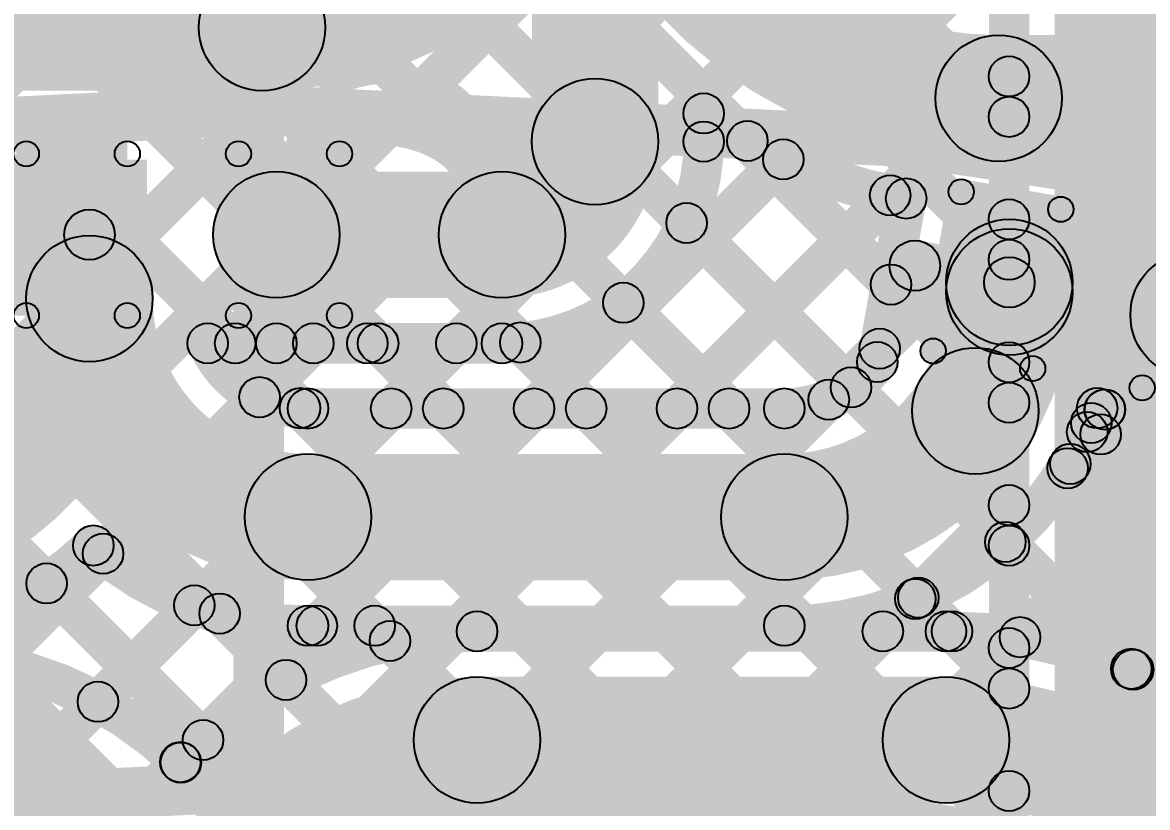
# Model space of a CAD drawing. Header units: millimetres. Extents: x -2.17 to 2.17, y -2.17 to 2.17.
# Drawn here: x -0.0468 to 0.1759, y 1.17 to 1.3254 of the extents above; entities that cross this region are included whole.
import ezdxf

# ---------------------------------------------------------------- set-up
doc = ezdxf.new("R2010")
doc.units = ezdxf.units.MM
doc.header["$MEASUREMENT"] = 0
for name, color, linetype in [('BottomLayer', 5, 'Continuous'), ('Mechanical1', 6, 'Continuous'), ('Mechanical2', 216, 'Continuous'), ('TopLayer', 1, 'Continuous'), ('TopOverlay', 2, 'Continuous'), ('TopPaste', 8, 'Continuous'), ('TopSolder', 216, 'Continuous')]:
    doc.layers.add(name, color=color, linetype=linetype)

# ---------------------------------------------------------------- blocks, each defined once
blk = doc.blocks.new('C__0402_23')
at = {"layer": 'TopLayer'}
for points in [[(-0.0275, -0.0125), (-0.0275, 0.0125), (-0.0095, 0.0125), (-0.0095, -0.0125)], [(0.0095, -0.0125), (0.0095, 0.0125), (0.0275, 0.0125), (0.0275, -0.0125)]]:
    blk.add_hatch(color=1, dxfattribs=at).paths.add_polyline_path(points)
at = {"layer": 'TopOverlay'}
h = blk.add_hatch(color=2, dxfattribs=at)
edge = h.paths.add_edge_path()
edge.add_arc((-0.031, 0.016), 0.0025, 0, 360)
h = blk.add_hatch(color=2, dxfattribs=at)
edge = h.paths.add_edge_path()
edge.add_arc((-0.031, 0.016), 0.0025, 0, 360)
for points in [[(-0.031, 0.0135), (-0.031, 0.0185), (-0.011, 0.0185), (-0.011, 0.0135)], [(0.011, 0.0135), (0.011, 0.0185), (0.031, 0.0185), (0.031, 0.0135)], [(-0.0285, -0.016), (-0.0335, -0.016), (-0.0335, 0.016), (-0.0285, 0.016)], [(0.0335, -0.016), (0.0285, -0.016), (0.0285, 0.016), (0.0335, 0.016)], [(-0.031, -0.0185), (-0.031, -0.0135), (-0.011, -0.0135), (-0.011, -0.0185)], [(0.011, -0.0185), (0.011, -0.0135), (0.031, -0.0135), (0.031, -0.0185)]]:
    blk.add_hatch(color=2, dxfattribs=at).paths.add_polyline_path(points)
h = blk.add_hatch(color=2, dxfattribs=at)
edge = h.paths.add_edge_path()
edge.add_arc((-0.011, 0.016), 0.0025, 0, 360)
h = blk.add_hatch(color=2, dxfattribs=at)
edge = h.paths.add_edge_path()
edge.add_arc((0.011, 0.016), 0.0025, 0, 360)
h = blk.add_hatch(color=2, dxfattribs=at)
edge = h.paths.add_edge_path()
edge.add_arc((0.031, 0.016), 0.0025, 0, 360)
h = blk.add_hatch(color=2, dxfattribs=at)
edge = h.paths.add_edge_path()
edge.add_arc((0.031, 0.016), 0.0025, 0, 360)
h = blk.add_hatch(color=2, dxfattribs=at)
edge = h.paths.add_edge_path()
edge.add_arc((-0.031, -0.016), 0.0025, 0, 360)
h = blk.add_hatch(color=2, dxfattribs=at)
edge = h.paths.add_edge_path()
edge.add_arc((-0.031, -0.016), 0.0025, 0, 360)
h = blk.add_hatch(color=2, dxfattribs=at)
edge = h.paths.add_edge_path()
edge.add_arc((-0.011, -0.016), 0.0025, 0, 360)
h = blk.add_hatch(color=2, dxfattribs=at)
edge = h.paths.add_edge_path()
edge.add_arc((0.011, -0.016), 0.0025, 0, 360)
h = blk.add_hatch(color=2, dxfattribs=at)
edge = h.paths.add_edge_path()
edge.add_arc((0.031, -0.016), 0.0025, 0, 360)
h = blk.add_hatch(color=2, dxfattribs=at)
edge = h.paths.add_edge_path()
edge.add_arc((0.031, -0.016), 0.0025, 0, 360)
at = {"layer": 'TopPaste'}
for points in [[(-0.0275, -0.0125), (-0.0275, 0.0125), (-0.0095, 0.0125), (-0.0095, -0.0125)], [(0.0095, -0.0125), (0.0095, 0.0125), (0.0275, 0.0125), (0.0275, -0.0125)]]:
    blk.add_hatch(color=8, dxfattribs=at).paths.add_polyline_path(points)
at = {"layer": 'TopSolder'}
for points in [[(-0.02986, -0.01486), (-0.02986, 0.01486), (-0.00714, 0.01486), (-0.00714, -0.01486)], [(0.00714, -0.01486), (0.00714, 0.01486), (0.02986, 0.01486), (0.02986, -0.01486)]]:
    blk.add_hatch(color=216, dxfattribs=at).paths.add_polyline_path(points)
at = {"layer": 'TopOverlay'}
for centre in [(-0.031, 0.016), (-0.031, 0.016), (-0.011, 0.016), (0.011, 0.016), (0.031, 0.016), (0.031, 0.016), (-0.031, -0.016), (-0.031, -0.016), (-0.011, -0.016), (0.011, -0.016), (0.031, -0.016), (0.031, -0.016)]:
    blk.add_circle(centre, 0.0025, dxfattribs=at)
blk = doc.blocks.new('WS2812B_M____164')
at = {"layer": 'TopLayer'}
for points in [[(-0.09409, 0.05079), (-0.03504, 0.05079), (-0.03504, 0.01142), (-0.09409, 0.01142)], [(0.03504, 0.05079), (0.09409, 0.05079), (0.09409, 0.01142), (0.03504, 0.01142)], [(-0.09409, -0.01142), (-0.03504, -0.01142), (-0.03504, -0.05079), (-0.09409, -0.05079)], [(0.03504, -0.01142), (0.09409, -0.01142), (0.09409, -0.05079), (0.03504, -0.05079)]]:
    blk.add_hatch(color=1, dxfattribs=at).paths.add_polyline_path(points)
at = {"layer": 'TopOverlay'}
h = blk.add_hatch(color=2, dxfattribs=at)
edge = h.paths.add_edge_path()
edge.add_arc((-0.07, 0.07), 0.0025, 0, 360)
h = blk.add_hatch(color=2, dxfattribs=at)
edge = h.paths.add_edge_path()
edge.add_arc((-0.07, 0.07), 0.0025, 0, 360)
for points in [[(0.07, 0.0725), (0.07, 0.0675), (-0.07, 0.0675), (-0.07, 0.0725)], [(-0.0725, 0.07), (-0.0675, 0.07), (-0.0675, 0.06), (-0.0725, 0.06)], [(0.0675, 0.07), (0.0725, 0.07), (0.0725, 0.06), (0.0675, 0.06)], [(-0.0725, -0.06), (-0.0675, -0.06), (-0.0675, -0.07), (-0.0725, -0.07)], [(0.0675, -0.06), (0.0725, -0.06), (0.0725, -0.07), (0.0675, -0.07)], [(0.07, -0.0675), (0.07, -0.0725), (-0.07, -0.0725), (-0.07, -0.0675)]]:
    blk.add_hatch(color=2, dxfattribs=at).paths.add_polyline_path(points)
h = blk.add_hatch(color=2, dxfattribs=at)
edge = h.paths.add_edge_path()
edge.add_arc((0.07, 0.07), 0.0025, 0, 360)
h = blk.add_hatch(color=2, dxfattribs=at)
edge = h.paths.add_edge_path()
edge.add_arc((0.07, 0.07), 0.0025, 0, 360)
h = blk.add_hatch(color=2, dxfattribs=at)
edge = h.paths.add_edge_path()
edge.add_arc((-0.091, 0.061), 0.0025, 0, 360)
h = blk.add_hatch(color=2, dxfattribs=at)
edge = h.paths.add_edge_path()
edge.add_arc((-0.085, 0.061), 0.0025, 0, 360)
h = blk.add_hatch(color=2, dxfattribs=at)
edge = h.paths.add_edge_path()
edge.add_arc((-0.07, 0.06), 0.0025, 0, 360)
h = blk.add_hatch(color=2, dxfattribs=at)
edge = h.paths.add_edge_path()
edge.add_arc((0.07, 0.06), 0.0025, 0, 360)
h = blk.add_hatch(color=2, dxfattribs=at)
edge = h.paths.add_edge_path()
edge.add_arc((-0.07, -0.06), 0.0025, 0, 360)
h = blk.add_hatch(color=2, dxfattribs=at)
edge = h.paths.add_edge_path()
edge.add_arc((0.07, -0.06), 0.0025, 0, 360)
h = blk.add_hatch(color=2, dxfattribs=at)
edge = h.paths.add_edge_path()
edge.add_arc((-0.07, -0.07), 0.0025, 0, 360)
h = blk.add_hatch(color=2, dxfattribs=at)
edge = h.paths.add_edge_path()
edge.add_arc((-0.07, -0.07), 0.0025, 0, 360)
h = blk.add_hatch(color=2, dxfattribs=at)
edge = h.paths.add_edge_path()
edge.add_arc((0.07, -0.07), 0.0025, 0, 360)
h = blk.add_hatch(color=2, dxfattribs=at)
edge = h.paths.add_edge_path()
edge.add_arc((0.07, -0.07), 0.0025, 0, 360)
at = {"layer": 'TopPaste'}
for points in [[(-0.09409, 0.05079), (-0.03504, 0.05079), (-0.03504, 0.01142), (-0.09409, 0.01142)], [(0.03504, 0.05079), (0.09409, 0.05079), (0.09409, 0.01142), (0.03504, 0.01142)], [(-0.09409, -0.01142), (-0.03504, -0.01142), (-0.03504, -0.05079), (-0.09409, -0.05079)], [(0.03504, -0.01142), (0.09409, -0.01142), (0.09409, -0.05079), (0.03504, -0.05079)]]:
    blk.add_hatch(color=8, dxfattribs=at).paths.add_polyline_path(points)
at = {"layer": 'TopSolder'}
for points in [[(-0.09809, 0.05479), (-0.03104, 0.05479), (-0.03104, 0.00742), (-0.09809, 0.00742)], [(0.03104, 0.05479), (0.09809, 0.05479), (0.09809, 0.00742), (0.03104, 0.00742)], [(-0.09809, -0.00742), (-0.03104, -0.00742), (-0.03104, -0.05479), (-0.09809, -0.05479)], [(0.03104, -0.00742), (0.09809, -0.00742), (0.09809, -0.05479), (0.03104, -0.05479)]]:
    blk.add_hatch(color=216, dxfattribs=at).paths.add_polyline_path(points)
at = {"layer": 'TopOverlay', "const_width": 0.005}
blk.add_lwpolyline([(-0.085, 0.061, 1), (-0.091, 0.061, 1)], format="xyb", close=True, dxfattribs=at)
at = {"layer": 'TopOverlay'}
for centre in [(-0.07, 0.07), (-0.07, 0.07), (0.07, 0.07), (0.07, 0.07), (-0.091, 0.061), (-0.085, 0.061), (-0.07, 0.06), (0.07, 0.06), (-0.07, -0.06), (0.07, -0.06), (-0.07, -0.07), (-0.07, -0.07), (0.07, -0.07), (0.07, -0.07)]:
    blk.add_circle(centre, 0.0025, dxfattribs=at)
blk = doc.blocks.new('C__0402_341')
at = {"layer": 'TopLayer'}
for points in [[(-0.0275, -0.0125), (-0.0275, 0.0125), (-0.0095, 0.0125), (-0.0095, -0.0125)], [(0.0095, -0.0125), (0.0095, 0.0125), (0.0275, 0.0125), (0.0275, -0.0125)]]:
    blk.add_hatch(color=1, dxfattribs=at).paths.add_polyline_path(points)
at = {"layer": 'TopOverlay'}
h = blk.add_hatch(color=2, dxfattribs=at)
edge = h.paths.add_edge_path()
edge.add_arc((-0.031, 0.016), 0.0025, 0, 360)
h = blk.add_hatch(color=2, dxfattribs=at)
edge = h.paths.add_edge_path()
edge.add_arc((-0.031, 0.016), 0.0025, 0, 360)
for points in [[(-0.031, 0.0135), (-0.031, 0.0185), (-0.011, 0.0185), (-0.011, 0.0135)], [(0.011, 0.0135), (0.011, 0.0185), (0.031, 0.0185), (0.031, 0.0135)], [(-0.0285, -0.016), (-0.0335, -0.016), (-0.0335, 0.016), (-0.0285, 0.016)], [(0.0335, -0.016), (0.0285, -0.016), (0.0285, 0.016), (0.0335, 0.016)], [(-0.031, -0.0185), (-0.031, -0.0135), (-0.011, -0.0135), (-0.011, -0.0185)], [(0.011, -0.0185), (0.011, -0.0135), (0.031, -0.0135), (0.031, -0.0185)]]:
    blk.add_hatch(color=2, dxfattribs=at).paths.add_polyline_path(points)
h = blk.add_hatch(color=2, dxfattribs=at)
edge = h.paths.add_edge_path()
edge.add_arc((-0.011, 0.016), 0.0025, 0, 360)
h = blk.add_hatch(color=2, dxfattribs=at)
edge = h.paths.add_edge_path()
edge.add_arc((0.011, 0.016), 0.0025, 0, 360)
h = blk.add_hatch(color=2, dxfattribs=at)
edge = h.paths.add_edge_path()
edge.add_arc((0.031, 0.016), 0.0025, 0, 360)
h = blk.add_hatch(color=2, dxfattribs=at)
edge = h.paths.add_edge_path()
edge.add_arc((0.031, 0.016), 0.0025, 0, 360)
h = blk.add_hatch(color=2, dxfattribs=at)
edge = h.paths.add_edge_path()
edge.add_arc((-0.031, -0.016), 0.0025, 0, 360)
h = blk.add_hatch(color=2, dxfattribs=at)
edge = h.paths.add_edge_path()
edge.add_arc((-0.031, -0.016), 0.0025, 0, 360)
h = blk.add_hatch(color=2, dxfattribs=at)
edge = h.paths.add_edge_path()
edge.add_arc((-0.011, -0.016), 0.0025, 0, 360)
h = blk.add_hatch(color=2, dxfattribs=at)
edge = h.paths.add_edge_path()
edge.add_arc((0.011, -0.016), 0.0025, 0, 360)
h = blk.add_hatch(color=2, dxfattribs=at)
edge = h.paths.add_edge_path()
edge.add_arc((0.031, -0.016), 0.0025, 0, 360)
h = blk.add_hatch(color=2, dxfattribs=at)
edge = h.paths.add_edge_path()
edge.add_arc((0.031, -0.016), 0.0025, 0, 360)
at = {"layer": 'TopPaste'}
for points in [[(-0.0275, -0.0125), (-0.0275, 0.0125), (-0.0095, 0.0125), (-0.0095, -0.0125)], [(0.0095, -0.0125), (0.0095, 0.0125), (0.0275, 0.0125), (0.0275, -0.0125)]]:
    blk.add_hatch(color=8, dxfattribs=at).paths.add_polyline_path(points)
at = {"layer": 'TopSolder'}
for points in [[(-0.02986, -0.01486), (-0.02986, 0.01486), (-0.00714, 0.01486), (-0.00714, -0.01486)], [(0.00714, -0.01486), (0.00714, 0.01486), (0.02986, 0.01486), (0.02986, -0.01486)]]:
    blk.add_hatch(color=216, dxfattribs=at).paths.add_polyline_path(points)
at = {"layer": 'TopOverlay'}
for centre in [(-0.031, 0.016), (-0.031, 0.016), (-0.011, 0.016), (0.011, 0.016), (0.031, 0.016), (0.031, 0.016), (-0.031, -0.016), (-0.031, -0.016), (-0.011, -0.016), (0.011, -0.016), (0.031, -0.016), (0.031, -0.016)]:
    blk.add_circle(centre, 0.0025, dxfattribs=at)

msp = doc.modelspace()

# ---------------------------------------------------------------- hatches: boundary and pattern name
at = {"layer": 'BottomLayer'}
for points in [[(-0.61593, 1.95236), (-0.61027, 1.95801), (0.15133, 1.19641), (0.14567, 1.19075)], [(-0.63664, 1.94478), (-0.63098, 1.95043), (0.15133, 1.16813), (0.14567, 1.16247)], [(-0.65734, 1.9372), (-0.65168, 1.94286), (0.15133, 1.13984), (0.14567, 1.13419)], [(-0.67805, 1.92962), (-0.67239, 1.93528), (0.14727, 1.11562), (0.14161, 1.10996)], [(-0.69875, 1.92204), (-0.6931, 1.9277), (0.43483, 0.79977), (0.42917, 0.79412)], [(-0.71946, 1.91446), (-0.7138, 1.92012), (0.4304, 0.77592), (0.42475, 0.77026)], [(-0.74017, 1.90689), (-0.73451, 1.91254), (0.40382, 0.77422), (0.39816, 0.76856)], [(-0.76087, 1.89931), (-0.75521, 1.90496), (0.37553, 0.77422), (0.36988, 0.76856)], [(-1.0665, 0.29206), (-1.07215, 0.29772), (0.11285, 1.48272), (0.1185, 1.47706)], [(-0.08407, 1.47706), (-0.07841, 1.48272), (0.15133, 1.25298), (0.14567, 1.24732)], [(-0.05578, 1.47706), (-0.05012, 1.48272), (0.15133, 1.28126), (0.14567, 1.27561)], [(-0.0275, 1.47706), (-0.02184, 1.48272), (0.15133, 1.30955), (0.14567, 1.30389)], [(-0.10866, 1.47337), (-0.103, 1.47903), (0.15133, 1.2247), (0.14567, 1.21904)], [(-1.03821, 0.29206), (-1.04387, 0.29772), (0.13631, 1.47789), (0.14197, 1.47224)], [(-1.00993, 0.29206), (-1.01558, 0.29772), (0.14567, 1.45897), (0.15133, 1.45332)], [(0.1525, 1.13067), (0.1445, 1.13067), (0.1445, 1.4562), (0.1525, 1.4562)], [(0.1825, 1.11639), (0.1575, 1.11639), (0.1575, 1.4562), (0.1825, 1.4562)], [(-0.98164, 0.29206), (-0.9873, 0.29772), (0.14567, 1.43069), (0.15133, 1.42503)], [(-0.95336, 0.29206), (-0.95902, 0.29772), (0.14567, 1.4024), (0.15133, 1.39675)], [(-0.92507, 0.29206), (-0.93073, 0.29772), (0.14567, 1.37412), (0.15133, 1.36846)], [(-0.70329, 0.48556), (-0.70895, 0.49122), (0.14567, 1.34584), (0.15133, 1.34018)], [(-0.67501, 0.48556), (-0.68066, 0.49122), (0.14567, 1.31755), (0.15133, 1.31189)], [(-0.57427, 0.55801), (-0.57993, 0.56366), (0.14567, 1.28927), (0.15133, 1.28361)], [(-0.54433, 0.55967), (-0.54998, 0.56533), (0.14567, 1.26098), (0.15133, 1.25533)], [(-0.51604, 0.55967), (-0.5217, 0.56533), (0.14567, 1.2327), (0.15133, 1.22704)], [(-0.48776, 0.55967), (-0.49341, 0.56533), (0.14567, 1.20441), (0.15133, 1.19876)], [(-0.45947, 0.55967), (-0.46513, 0.56533), (0.14567, 1.17613), (0.15133, 1.17047)]]:
    msp.add_hatch(color=5, dxfattribs=at).paths.add_polyline_path(points)
h = msp.add_hatch(color=5, dxfattribs=at)
edge = h.paths.add_edge_path()
edge.add_arc((0.1485, 1.31472), 0.004, 0, 360)
h = msp.add_hatch(color=5, dxfattribs=at)
edge = h.paths.add_edge_path()
edge.add_arc((0.1485, 1.30672), 0.004, 0, 360)
h = msp.add_hatch(color=5, dxfattribs=at)
edge = h.paths.add_edge_path()
edge.add_arc((0.1485, 1.28644), 0.004, 0, 360)
h = msp.add_hatch(color=5, dxfattribs=at)
edge = h.paths.add_edge_path()
edge.add_arc((0.1485, 1.27844), 0.004, 0, 360)
h = msp.add_hatch(color=5, dxfattribs=at)
edge = h.paths.add_edge_path()
edge.add_arc((0.1485, 1.25815), 0.004, 0, 360)
h = msp.add_hatch(color=5, dxfattribs=at)
edge = h.paths.add_edge_path()
edge.add_arc((0.1485, 1.25015), 0.004, 0, 360)
h = msp.add_hatch(color=5, dxfattribs=at)
edge = h.paths.add_edge_path()
edge.add_arc((0.1485, 1.22987), 0.004, 0, 360)
h = msp.add_hatch(color=5, dxfattribs=at)
edge = h.paths.add_edge_path()
edge.add_arc((0.1485, 1.22187), 0.004, 0, 360)
h = msp.add_hatch(color=5, dxfattribs=at)
edge = h.paths.add_edge_path()
edge.add_arc((0.1485, 1.20159), 0.004, 0, 360)
h = msp.add_hatch(color=5, dxfattribs=at)
edge = h.paths.add_edge_path()
edge.add_arc((0.1485, 1.19358), 0.004, 0, 360)
h = msp.add_hatch(color=5, dxfattribs=at)
edge = h.paths.add_edge_path()
edge.add_arc((0.1485, 1.1733), 0.004, 0, 360)
at = {"layer": 'Mechanical1'}
msp.add_hatch(color=6, dxfattribs=at).paths.add_polyline_path([(0.005, 0), (-0.005, 0), (-0.005, 2.16739), (0.005, 2.16739)])
at = {"layer": 'TopLayer'}
for points in [[(0.07907, 1.30182), (0.05407, 1.30182), (0.05407, 1.39029), (0.07907, 1.39029)], [(-0.09643, 1.31189), (-0.09643, 1.33689), (0.00067, 1.33689), (0.00067, 1.31189)], [(0.14646, 1.29789), (0.14646, 1.32289), (0.22103, 1.32289), (0.22103, 1.29789)], [(0.09207, 1.30182), (0.08407, 1.30182), (0.08407, 1.30739), (0.09207, 1.30739)], [(0.0939, 1.2991), (0.09955, 1.30476), (0.12796, 1.27635), (0.1223, 1.27069)], [(0.05732, 1.24617), (0.05167, 1.25183), (0.10097, 1.30113), (0.10662, 1.29548)], [(0.0035, 1.27089), (0.0035, 1.29589), (0.04813, 1.29589), (0.04813, 1.27089)], [(0.08561, 1.24617), (0.07995, 1.25183), (0.12214, 1.29402), (0.1278, 1.28837)], [(0.12637, 1.2575), (0.11849, 1.25889), (0.12419, 1.29125), (0.13207, 1.28987)], [(-0.0525, 1.27839), (-0.0525, 1.28839), (-0.0335, 1.28839), (-0.0335, 1.27839)], [(0.08184, 1.28287), (0.0875, 1.28853), (0.12004, 1.25599), (0.11438, 1.25033)], [(0.12898, 1.27234), (0.13072, 1.28219), (0.14943, 1.27889), (0.14769, 1.26904)], [(0.16106, 1.27207), (0.13606, 1.27207), (0.13606, 1.27396), (0.16106, 1.27396)], [(0.06933, 1.2671), (0.07499, 1.27275), (0.09591, 1.25183), (0.09025, 1.24617)], [(-0.01011, 1.25789), (-0.01011, 1.26589), (0.0035, 1.26589), (0.0035, 1.25789)], [(-0.00749, 1.25906), (-0.00183, 1.26472), (0.011, 1.25189), (0.00534, 1.24623)], [(0.00299, 1.2484), (-0.00267, 1.25406), (0.00798, 1.26472), (0.01364, 1.25906)], [(0.0035, 1.25789), (0.0035, 1.26589), (0.0215, 1.26589), (0.0215, 1.25789)], [(0.0035, 1.25789), (0.0035, 1.26589), (0.0215, 1.26589), (0.0215, 1.25789)], [(0.0208, 1.25906), (0.02645, 1.26472), (0.03934, 1.25183), (0.03368, 1.24617)], [(0.0215, 1.25789), (0.0215, 1.26589), (0.04813, 1.26589), (0.04813, 1.25789)], [(0.02904, 1.24617), (0.02338, 1.25183), (0.03627, 1.26472), (0.04193, 1.25906)], [(0.04892, 1.25922), (0.05457, 1.26488), (0.06762, 1.25183), (0.06197, 1.24617)], [(0.11564, 1.24793), (0.10999, 1.25358), (0.12006, 1.26366), (0.12572, 1.258)], [(0.1755, 1.19464), (0.16984, 1.2003), (0.22883, 1.25928), (0.23448, 1.25363)], [(0.00975, 1.245), (0.00975, 1.253), (0.104, 1.253), (0.104, 1.245)], [(0.16759, 1.2433), (0.16193, 1.24896), (0.16461, 1.25163), (0.17026, 1.24598)], [(0.16678, 1.24486), (0.16817, 1.25274), (0.18194, 1.25031), (0.18055, 1.24243)], [(0.17055, 1.24318), (0.16267, 1.24457), (0.16354, 1.24949), (0.17142, 1.2481)], [(0.15349, 1.20092), (0.14783, 1.20657), (0.18865, 1.24739), (0.19431, 1.24174)], [(0.15779, 1.2352), (0.16345, 1.24086), (0.30313, 1.10118), (0.29747, 1.09552)], [(0.00975, 1.215), (0.00975, 1.24), (0.104, 1.24), (0.104, 1.215)], [(0.14495, 1.21976), (0.15061, 1.22542), (0.17589, 1.20014), (0.17023, 1.19448)], [(-0.04979, 1.19563), (-0.05544, 1.20129), (-0.03363, 1.2231), (-0.02797, 1.21745)], [(-0.04482, 1.21154), (-0.03916, 1.2172), (-0.00819, 1.18622), (-0.01384, 1.18056)], [(0.12635, 1.20206), (0.12069, 1.20772), (0.12711, 1.21414), (0.13277, 1.20848)], [(0.12769, 1.20873), (0.13335, 1.21439), (0.14003, 1.20771), (0.13437, 1.20205)], [(-0.029, 1.18813), (-0.03466, 1.19379), (-0.01558, 1.21287), (-0.00992, 1.20721)], [(-0.01058, 1.20558), (-0.00492, 1.21124), (0.00822, 1.1981), (0.00257, 1.19244)], [(0.00975, 1.202), (0.00975, 1.21), (0.104, 1.21), (0.104, 1.202)], [(-0.01268, 1.17617), (-0.01834, 1.18183), (0.00867, 1.20883), (0.01432, 1.20317)], [(0.02011, 1.20317), (0.02577, 1.20883), (0.02879, 1.20581), (0.02313, 1.20016)], [(0.04322, 1.20089), (0.04322, 1.20889), (0.136, 1.20889), (0.136, 1.20089)], [(0.04322, 1.17089), (0.04322, 1.19589), (0.136, 1.19589), (0.136, 1.17089)]]:
    msp.add_hatch(color=1, dxfattribs=at).paths.add_polyline_path(points)
h = msp.add_hatch(color=1, dxfattribs=at)
edge = h.paths.add_edge_path()
edge.add_arc((0.00067, 1.32439), 0.0125, 0, 360)
h = msp.add_hatch(color=1, dxfattribs=at)
edge = h.paths.add_edge_path()
edge.add_arc((0.00067, 1.32439), 0.0125, 0, 360)
h = msp.add_hatch(color=1, dxfattribs=at)
edge = h.paths.add_edge_path()
edge.add_arc((0.14646, 1.31039), 0.0125, 0, 360)
h = msp.add_hatch(color=1, dxfattribs=at)
edge = h.paths.add_edge_path()
edge.add_arc((0.14646, 1.31039), 0.0125, 0, 360)
h = msp.add_hatch(color=1, dxfattribs=at)
edge = h.paths.add_edge_path()
edge.add_arc((0.06657, 1.30182), 0.0125, 0, 360)
h = msp.add_hatch(color=1, dxfattribs=at)
edge = h.paths.add_edge_path()
edge.add_arc((0.06657, 1.30182), 0.0125, 0, 360)
h = msp.add_hatch(color=1, dxfattribs=at)
edge = h.paths.add_edge_path()
edge.add_arc((0.08807, 1.30739), 0.004, 0, 360)
h = msp.add_hatch(color=1, dxfattribs=at)
edge = h.paths.add_edge_path()
edge.add_arc((0.08807, 1.30739), 0.004, 0, 360)
h = msp.add_hatch(color=1, dxfattribs=at)
edge = h.paths.add_edge_path()
edge.add_arc((0.08807, 1.30182), 0.004, 0, 360)
h = msp.add_hatch(color=1, dxfattribs=at)
edge = h.paths.add_edge_path()
edge.add_arc((0.08807, 1.30182), 0.004, 0, 360)
h = msp.add_hatch(color=1, dxfattribs=at)
edge = h.paths.add_edge_path()
edge.add_arc((0.09672, 1.30193), 0.004, 0, 360)
h = msp.add_hatch(color=1, dxfattribs=at)
edge = h.paths.add_edge_path()
edge.add_arc((0.1038, 1.2983), 0.004, 0, 360)
h = msp.add_hatch(color=1, dxfattribs=at)
edge = h.paths.add_edge_path()
edge.add_arc((0.0035, 1.28339), 0.0125, 0, 360)
h = msp.add_hatch(color=1, dxfattribs=at)
edge = h.paths.add_edge_path()
edge.add_arc((0.04813, 1.28339), 0.0125, 0, 360)
h = msp.add_hatch(color=1, dxfattribs=at)
edge = h.paths.add_edge_path()
edge.add_arc((0.04813, 1.28339), 0.0125, 0, 360)
h = msp.add_hatch(color=1, dxfattribs=at)
edge = h.paths.add_edge_path()
edge.add_arc((0.12497, 1.29119), 0.004, 0, 360)
h = msp.add_hatch(color=1, dxfattribs=at)
edge = h.paths.add_edge_path()
edge.add_arc((0.12813, 1.29056), 0.004, 0, 360)
h = msp.add_hatch(color=1, dxfattribs=at)
edge = h.paths.add_edge_path()
edge.add_arc((0.12813, 1.29056), 0.004, 0, 360)
h = msp.add_hatch(color=1, dxfattribs=at)
edge = h.paths.add_edge_path()
edge.add_arc((0.08467, 1.2857), 0.004, 0, 360)
h = msp.add_hatch(color=1, dxfattribs=at)
edge = h.paths.add_edge_path()
edge.add_arc((-0.0335, 1.28339), 0.005, 0, 360)
h = msp.add_hatch(color=1, dxfattribs=at)
edge = h.paths.add_edge_path()
edge.add_arc((0.14856, 1.27396), 0.0125, 0, 360)
h = msp.add_hatch(color=1, dxfattribs=at)
edge = h.paths.add_edge_path()
edge.add_arc((-0.0335, 1.27075), 0.0125, 0, 360)
h = msp.add_hatch(color=1, dxfattribs=at)
edge = h.paths.add_edge_path()
edge.add_arc((-0.0335, 1.27075), 0.0125, 0, 360)
h = msp.add_hatch(color=1, dxfattribs=at)
edge = h.paths.add_edge_path()
edge.add_arc((0.14856, 1.27207), 0.0125, 0, 360)
h = msp.add_hatch(color=1, dxfattribs=at)
edge = h.paths.add_edge_path()
edge.add_arc((0.14856, 1.27207), 0.0125, 0, 360)
h = msp.add_hatch(color=1, dxfattribs=at)
edge = h.paths.add_edge_path()
edge.add_arc((0.12985, 1.27726), 0.005, 0, 360)
h = msp.add_hatch(color=1, dxfattribs=at)
edge = h.paths.add_edge_path()
edge.add_arc((0.14856, 1.27396), 0.005, 0, 360)
h = msp.add_hatch(color=1, dxfattribs=at)
edge = h.paths.add_edge_path()
edge.add_arc((0.185, 1.26754), 0.0125, 0, 360)
h = msp.add_hatch(color=1, dxfattribs=at)
edge = h.paths.add_edge_path()
edge.add_arc((0.12513, 1.27352), 0.004, 0, 360)
h = msp.add_hatch(color=1, dxfattribs=at)
edge = h.paths.add_edge_path()
edge.add_arc((0.07216, 1.26992), 0.004, 0, 360)
h = msp.add_hatch(color=1, dxfattribs=at)
edge = h.paths.add_edge_path()
edge.add_arc((-0.01011, 1.26189), 0.004, 0, 360)
h = msp.add_hatch(color=1, dxfattribs=at)
edge = h.paths.add_edge_path()
edge.add_arc((-0.01011, 1.26189), 0.004, 0, 360)
h = msp.add_hatch(color=1, dxfattribs=at)
edge = h.paths.add_edge_path()
edge.add_arc((-0.00466, 1.26189), 0.004, 0, 360)
h = msp.add_hatch(color=1, dxfattribs=at)
edge = h.paths.add_edge_path()
edge.add_arc((0.0035, 1.26189), 0.004, 0, 360)
h = msp.add_hatch(color=1, dxfattribs=at)
edge = h.paths.add_edge_path()
edge.add_arc((0.0035, 1.26189), 0.004, 0, 360)
h = msp.add_hatch(color=1, dxfattribs=at)
edge = h.paths.add_edge_path()
edge.add_arc((0.0035, 1.26189), 0.004, 0, 360)
h = msp.add_hatch(color=1, dxfattribs=at)
edge = h.paths.add_edge_path()
edge.add_arc((0.01081, 1.26189), 0.004, 0, 360)
h = msp.add_hatch(color=1, dxfattribs=at)
edge = h.paths.add_edge_path()
edge.add_arc((0.0215, 1.26189), 0.004, 0, 360)
h = msp.add_hatch(color=1, dxfattribs=at)
edge = h.paths.add_edge_path()
edge.add_arc((0.0215, 1.26189), 0.004, 0, 360)
h = msp.add_hatch(color=1, dxfattribs=at)
edge = h.paths.add_edge_path()
edge.add_arc((0.0215, 1.26189), 0.004, 0, 360)
h = msp.add_hatch(color=1, dxfattribs=at)
edge = h.paths.add_edge_path()
edge.add_arc((0.02363, 1.26189), 0.004, 0, 360)
h = msp.add_hatch(color=1, dxfattribs=at)
edge = h.paths.add_edge_path()
edge.add_arc((0.0391, 1.26189), 0.004, 0, 360)
h = msp.add_hatch(color=1, dxfattribs=at)
edge = h.paths.add_edge_path()
edge.add_arc((0.04813, 1.26189), 0.004, 0, 360)
h = msp.add_hatch(color=1, dxfattribs=at)
edge = h.paths.add_edge_path()
edge.add_arc((0.04813, 1.26189), 0.004, 0, 360)
h = msp.add_hatch(color=1, dxfattribs=at)
edge = h.paths.add_edge_path()
edge.add_arc((0.05175, 1.26205), 0.004, 0, 360)
h = msp.add_hatch(color=1, dxfattribs=at)
edge = h.paths.add_edge_path()
edge.add_arc((0.12289, 1.26083), 0.004, 0, 360)
h = msp.add_hatch(color=1, dxfattribs=at)
edge = h.paths.add_edge_path()
edge.add_arc((0.12243, 1.2582), 0.004, 0, 360)
h = msp.add_hatch(color=1, dxfattribs=at)
edge = h.paths.add_edge_path()
edge.add_arc((0.12243, 1.2582), 0.004, 0, 360)
h = msp.add_hatch(color=1, dxfattribs=at)
edge = h.paths.add_edge_path()
edge.add_arc((0.14184, 1.24853), 0.0125, 0, 360)
h = msp.add_hatch(color=1, dxfattribs=at)
edge = h.paths.add_edge_path()
edge.add_arc((0.14184, 1.24853), 0.0125, 0, 360)
h = msp.add_hatch(color=1, dxfattribs=at)
edge = h.paths.add_edge_path()
edge.add_arc((0.11721, 1.25316), 0.004, 0, 360)
h = msp.add_hatch(color=1, dxfattribs=at)
edge = h.paths.add_edge_path()
edge.add_arc((0.00016, 1.25123), 0.004, 0, 360)
h = msp.add_hatch(color=1, dxfattribs=at)
edge = h.paths.add_edge_path()
edge.add_arc((0.11282, 1.25075), 0.004, 0, 360)
h = msp.add_hatch(color=1, dxfattribs=at)
edge = h.paths.add_edge_path()
edge.add_arc((0.00817, 1.24906), 0.004, 0, 360)
h = msp.add_hatch(color=1, dxfattribs=at)
edge = h.paths.add_edge_path()
edge.add_arc((0.00975, 1.249), 0.004, 0, 360)
h = msp.add_hatch(color=1, dxfattribs=at)
edge = h.paths.add_edge_path()
edge.add_arc((0.00975, 1.249), 0.004, 0, 360)
h = msp.add_hatch(color=1, dxfattribs=at)
edge = h.paths.add_edge_path()
edge.add_arc((0.02621, 1.249), 0.004, 0, 360)
h = msp.add_hatch(color=1, dxfattribs=at)
edge = h.paths.add_edge_path()
edge.add_arc((0.03651, 1.249), 0.004, 0, 360)
h = msp.add_hatch(color=1, dxfattribs=at)
edge = h.paths.add_edge_path()
edge.add_arc((0.0545, 1.249), 0.004, 0, 360)
h = msp.add_hatch(color=1, dxfattribs=at)
edge = h.paths.add_edge_path()
edge.add_arc((0.0648, 1.249), 0.004, 0, 360)
h = msp.add_hatch(color=1, dxfattribs=at)
edge = h.paths.add_edge_path()
edge.add_arc((0.08278, 1.249), 0.004, 0, 360)
h = msp.add_hatch(color=1, dxfattribs=at)
edge = h.paths.add_edge_path()
edge.add_arc((0.09308, 1.249), 0.004, 0, 360)
h = msp.add_hatch(color=1, dxfattribs=at)
edge = h.paths.add_edge_path()
edge.add_arc((0.104, 1.249), 0.004, 0, 360)
h = msp.add_hatch(color=1, dxfattribs=at)
edge = h.paths.add_edge_path()
edge.add_arc((0.104, 1.249), 0.004, 0, 360)
h = msp.add_hatch(color=1, dxfattribs=at)
edge = h.paths.add_edge_path()
edge.add_arc((0.16593, 1.24907), 0.004, 0, 360)
h = msp.add_hatch(color=1, dxfattribs=at)
edge = h.paths.add_edge_path()
edge.add_arc((0.16743, 1.2488), 0.004, 0, 360)
h = msp.add_hatch(color=1, dxfattribs=at)
edge = h.paths.add_edge_path()
edge.add_arc((0.16748, 1.2488), 0.004, 0, 360)
h = msp.add_hatch(color=1, dxfattribs=at)
edge = h.paths.add_edge_path()
edge.add_arc((0.16748, 1.2488), 0.004, 0, 360)
h = msp.add_hatch(color=1, dxfattribs=at)
edge = h.paths.add_edge_path()
edge.add_arc((0.16476, 1.24613), 0.004, 0, 360)
h = msp.add_hatch(color=1, dxfattribs=at)
edge = h.paths.add_edge_path()
edge.add_arc((0.16396, 1.24434), 0.004, 0, 360)
h = msp.add_hatch(color=1, dxfattribs=at)
edge = h.paths.add_edge_path()
edge.add_arc((0.16396, 1.24434), 0.004, 0, 360)
h = msp.add_hatch(color=1, dxfattribs=at)
edge = h.paths.add_edge_path()
edge.add_arc((0.16661, 1.24387), 0.004, 0, 360)
h = msp.add_hatch(color=1, dxfattribs=at)
edge = h.paths.add_edge_path()
edge.add_arc((0.16009, 1.23717), 0.004, 0, 360)
h = msp.add_hatch(color=1, dxfattribs=at)
edge = h.paths.add_edge_path()
edge.add_arc((0.16009, 1.23717), 0.004, 0, 360)
h = msp.add_hatch(color=1, dxfattribs=at)
edge = h.paths.add_edge_path()
edge.add_arc((0.16062, 1.23803), 0.004, 0, 360)
h = msp.add_hatch(color=1, dxfattribs=at)
edge = h.paths.add_edge_path()
edge.add_arc((0.00975, 1.2275), 0.0125, 0, 360)
h = msp.add_hatch(color=1, dxfattribs=at)
edge = h.paths.add_edge_path()
edge.add_arc((0.00975, 1.2275), 0.0125, 0, 360)
h = msp.add_hatch(color=1, dxfattribs=at)
edge = h.paths.add_edge_path()
edge.add_arc((0.104, 1.2275), 0.0125, 0, 360)
h = msp.add_hatch(color=1, dxfattribs=at)
edge = h.paths.add_edge_path()
edge.add_arc((0.104, 1.2275), 0.0125, 0, 360)
h = msp.add_hatch(color=1, dxfattribs=at)
edge = h.paths.add_edge_path()
edge.add_arc((-0.03272, 1.22188), 0.004, 0, 360)
h = msp.add_hatch(color=1, dxfattribs=at)
edge = h.paths.add_edge_path()
edge.add_arc((-0.03272, 1.22188), 0.004, 0, 360)
h = msp.add_hatch(color=1, dxfattribs=at)
edge = h.paths.add_edge_path()
edge.add_arc((0.14778, 1.22259), 0.004, 0, 360)
h = msp.add_hatch(color=1, dxfattribs=at)
edge = h.paths.add_edge_path()
edge.add_arc((-0.0308, 1.22027), 0.004, 0, 360)
h = msp.add_hatch(color=1, dxfattribs=at)
edge = h.paths.add_edge_path()
edge.add_arc((-0.04199, 1.21437), 0.004, 0, 360)
h = msp.add_hatch(color=1, dxfattribs=at)
edge = h.paths.add_edge_path()
edge.add_arc((-0.01275, 1.21004), 0.004, 0, 360)
h = msp.add_hatch(color=1, dxfattribs=at)
edge = h.paths.add_edge_path()
edge.add_arc((0.12994, 1.21131), 0.004, 0, 360)
h = msp.add_hatch(color=1, dxfattribs=at)
edge = h.paths.add_edge_path()
edge.add_arc((0.13052, 1.21156), 0.004, 0, 360)
h = msp.add_hatch(color=1, dxfattribs=at)
edge = h.paths.add_edge_path()
edge.add_arc((-0.00775, 1.20841), 0.004, 0, 360)
h = msp.add_hatch(color=1, dxfattribs=at)
edge = h.paths.add_edge_path()
edge.add_arc((0.00975, 1.206), 0.004, 0, 360)
h = msp.add_hatch(color=1, dxfattribs=at)
edge = h.paths.add_edge_path()
edge.add_arc((0.00975, 1.206), 0.004, 0, 360)
h = msp.add_hatch(color=1, dxfattribs=at)
edge = h.paths.add_edge_path()
edge.add_arc((0.0115, 1.206), 0.004, 0, 360)
h = msp.add_hatch(color=1, dxfattribs=at)
edge = h.paths.add_edge_path()
edge.add_arc((0.02294, 1.206), 0.004, 0, 360)
h = msp.add_hatch(color=1, dxfattribs=at)
edge = h.paths.add_edge_path()
edge.add_arc((0.104, 1.206), 0.004, 0, 360)
h = msp.add_hatch(color=1, dxfattribs=at)
edge = h.paths.add_edge_path()
edge.add_arc((0.104, 1.206), 0.004, 0, 360)
h = msp.add_hatch(color=1, dxfattribs=at)
edge = h.paths.add_edge_path()
edge.add_arc((0.02596, 1.20298), 0.004, 0, 360)
h = msp.add_hatch(color=1, dxfattribs=at)
edge = h.paths.add_edge_path()
edge.add_arc((0.04322, 1.20489), 0.004, 0, 360)
h = msp.add_hatch(color=1, dxfattribs=at)
edge = h.paths.add_edge_path()
edge.add_arc((0.04322, 1.20489), 0.004, 0, 360)
h = msp.add_hatch(color=1, dxfattribs=at)
edge = h.paths.add_edge_path()
edge.add_arc((0.12352, 1.20489), 0.004, 0, 360)
h = msp.add_hatch(color=1, dxfattribs=at)
edge = h.paths.add_edge_path()
edge.add_arc((0.136, 1.20489), 0.004, 0, 360)
h = msp.add_hatch(color=1, dxfattribs=at)
edge = h.paths.add_edge_path()
edge.add_arc((0.136, 1.20489), 0.004, 0, 360)
h = msp.add_hatch(color=1, dxfattribs=at)
edge = h.paths.add_edge_path()
edge.add_arc((0.1372, 1.20488), 0.004, 0, 360)
h = msp.add_hatch(color=1, dxfattribs=at)
edge = h.paths.add_edge_path()
edge.add_arc((0.15066, 1.20374), 0.004, 0, 360)
h = msp.add_hatch(color=1, dxfattribs=at)
edge = h.paths.add_edge_path()
edge.add_arc((0.17267, 1.19747), 0.004, 0, 360)
h = msp.add_hatch(color=1, dxfattribs=at)
edge = h.paths.add_edge_path()
edge.add_arc((0.17306, 1.19731), 0.004, 0, 360)
h = msp.add_hatch(color=1, dxfattribs=at)
edge = h.paths.add_edge_path()
edge.add_arc((0.00539, 1.19527), 0.004, 0, 360)
h = msp.add_hatch(color=1, dxfattribs=at)
edge = h.paths.add_edge_path()
edge.add_arc((0.04322, 1.18339), 0.0125, 0, 360)
h = msp.add_hatch(color=1, dxfattribs=at)
edge = h.paths.add_edge_path()
edge.add_arc((0.04322, 1.18339), 0.0125, 0, 360)
h = msp.add_hatch(color=1, dxfattribs=at)
edge = h.paths.add_edge_path()
edge.add_arc((0.136, 1.18339), 0.0125, 0, 360)
h = msp.add_hatch(color=1, dxfattribs=at)
edge = h.paths.add_edge_path()
edge.add_arc((0.136, 1.18339), 0.0125, 0, 360)
h = msp.add_hatch(color=1, dxfattribs=at)
edge = h.paths.add_edge_path()
edge.add_arc((-0.03183, 1.19096), 0.004, 0, 360)
h = msp.add_hatch(color=1, dxfattribs=at)
edge = h.paths.add_edge_path()
edge.add_arc((-0.01101, 1.18339), 0.004, 0, 360)
h = msp.add_hatch(color=1, dxfattribs=at)
edge = h.paths.add_edge_path()
edge.add_arc((-0.01551, 1.179), 0.004, 0, 360)
h = msp.add_hatch(color=1, dxfattribs=at)
edge = h.paths.add_edge_path()
edge.add_arc((-0.01542, 1.17891), 0.004, 0, 360)
h = msp.add_hatch(color=1, dxfattribs=at)
edge = h.paths.add_edge_path()
edge.add_arc((-0.01542, 1.17891), 0.004, 0, 360)

# ---------------------------------------------------------------- linework, layer by layer
at = {"layer": 'BottomLayer'}
for centre in [(0.1485, 1.31472), (0.1485, 1.30672), (0.1485, 1.28644), (0.1485, 1.27844), (0.1485, 1.25815), (0.1485, 1.25015), (0.1485, 1.22987), (0.1485, 1.22187), (0.1485, 1.20159), (0.1485, 1.19358), (0.1485, 1.1733)]:
    msp.add_circle(centre, 0.004, dxfattribs=at)
at = {"layer": 'Mechanical2', "const_width": 0.01}
for points in [[(2.16535, 0.001, 1), (-2.16535, 0.001, 1)], [(2.08135, -0.01, 1), (-2.04935, -0.01, 1)], [(1.84055, 0.001, 1), (-1.84055, 0.001, 1)], [(1.6437, 0.001, 1), (-1.6437, 0.001, 1)], [(1.50394, 0, 1), (-1.50394, 0, 1)], [(1.30709, 0.001, 1), (-1.30709, 0.001, 1)], [(1.17323, 0.001, 1), (-1.17323, 0.001, 1)]]:
    msp.add_lwpolyline(points, format="xyb", close=True, dxfattribs=at)
at = {"layer": 'TopLayer'}
for points, const_width in [([(0.06657, 1.39029, -0.414214), (0.00067, 1.32439)], 0.025), ([(0.14646, 1.31039, -0.414214), (0.06657, 1.39029)], 0.025), ([(0.27319, 1.35572, -0.414214), (0.185, 1.26754)], 0.025), ([(0.06657, 1.30182, -0.414214), (0.04813, 1.28339)], 0.025), ([(0.12813, 1.29056, -0.108411), (0.08807, 1.30739)], 0.008), ([(0.08807, 1.30182, -0.414214), (0.04813, 1.26189)], 0.008), ([(-0.0335, 1.27075, -0.414214), (-0.08, 1.22425)], 0.025), ([(0.00975, 1.2275, -0.414214), (-0.0335, 1.27075)], 0.025), ([(0.14856, 1.27207, -0.140027), (0.14184, 1.24853)], 0.025), ([(0.00975, 1.249, -0.295984), (-0.01011, 1.26189)], 0.008), ([(0.14184, 1.24853, -0.259155), (0.104, 1.2275)], 0.025), ([(0.12243, 1.2582, -0.235644), (0.104, 1.249)], 0.008), ([(0.16593, 1.24907, -0.019395), (0.16396, 1.24434)], 0.008), ([(0.16396, 1.24434, -0.030855), (0.16009, 1.23717)], 0.008), ([(0.16009, 1.23717, -0.259155), (0.104, 1.206)], 0.008), ([(-0.03272, 1.22188, -0.194603), (-0.08, 1.20275)], 0.008), ([(0.00975, 1.206, -0.180782), (-0.03272, 1.22188)], 0.008), ([(-0.01542, 1.17891, -0.211611), (0.04322, 1.20489)], 0.008), ([(0.136, 1.20489, -0.334834), (0.22674, 1.13645)], 0.008), ([(-0.06711, 1.19989, -0.195212), (-0.01542, 1.17891)], 0.008), ([(-0.01444, 1.12573, -0.414214), (0.04322, 1.18339)], 0.025), ([(0.136, 1.18339, -0.414214), (0.20888, 1.11051)], 0.025), ([(-0.06711, 1.17839, -0.414214), (-0.01444, 1.12573)], 0.025)]:
    msp.add_lwpolyline(points, format="xyb", dxfattribs=dict(at, const_width=const_width))
for centre, radius in [((0.00067, 1.32439), 0.0125), ((0.00067, 1.32439), 0.0125), ((0.14646, 1.31039), 0.0125), ((0.14646, 1.31039), 0.0125), ((0.06657, 1.30182), 0.0125), ((0.06657, 1.30182), 0.0125), ((0.08807, 1.30739), 0.004), ((0.08807, 1.30739), 0.004), ((0.08807, 1.30182), 0.004), ((0.08807, 1.30182), 0.004), ((0.09672, 1.30193), 0.004), ((0.1038, 1.2983), 0.004), ((0.0035, 1.28339), 0.0125), ((0.04813, 1.28339), 0.0125), ((0.04813, 1.28339), 0.0125), ((0.12497, 1.29119), 0.004), ((0.12813, 1.29056), 0.004), ((0.12813, 1.29056), 0.004), ((0.08467, 1.2857), 0.004), ((-0.0335, 1.28339), 0.005), ((0.14856, 1.27396), 0.0125), ((-0.0335, 1.27075), 0.0125), ((-0.0335, 1.27075), 0.0125), ((0.14856, 1.27207), 0.0125), ((0.14856, 1.27207), 0.0125), ((0.12985, 1.27726), 0.005), ((0.14856, 1.27396), 0.005), ((0.185, 1.26754), 0.0125), ((0.12513, 1.27352), 0.004), ((0.07216, 1.26992), 0.004), ((-0.01011, 1.26189), 0.004), ((-0.01011, 1.26189), 0.004), ((-0.00466, 1.26189), 0.004), ((0.0035, 1.26189), 0.004), ((0.0035, 1.26189), 0.004), ((0.0035, 1.26189), 0.004), ((0.01081, 1.26189), 0.004), ((0.0215, 1.26189), 0.004), ((0.0215, 1.26189), 0.004), ((0.0215, 1.26189), 0.004), ((0.02363, 1.26189), 0.004), ((0.0391, 1.26189), 0.004), ((0.04813, 1.26189), 0.004), ((0.04813, 1.26189), 0.004), ((0.05175, 1.26205), 0.004), ((0.12289, 1.26083), 0.004), ((0.12243, 1.2582), 0.004), ((0.12243, 1.2582), 0.004), ((0.14184, 1.24853), 0.0125), ((0.14184, 1.24853), 0.0125), ((0.11721, 1.25316), 0.004), ((0.00016, 1.25123), 0.004), ((0.11282, 1.25075), 0.004), ((0.00817, 1.24906), 0.004), ((0.00975, 1.249), 0.004), ((0.00975, 1.249), 0.004), ((0.02621, 1.249), 0.004), ((0.03651, 1.249), 0.004), ((0.0545, 1.249), 0.004), ((0.0648, 1.249), 0.004), ((0.08278, 1.249), 0.004), ((0.09308, 1.249), 0.004), ((0.104, 1.249), 0.004), ((0.104, 1.249), 0.004), ((0.16593, 1.24907), 0.004), ((0.16743, 1.2488), 0.004), ((0.16748, 1.2488), 0.004), ((0.16748, 1.2488), 0.004), ((0.16476, 1.24613), 0.004), ((0.16396, 1.24434), 0.004), ((0.16396, 1.24434), 0.004), ((0.16661, 1.24387), 0.004), ((0.16009, 1.23717), 0.004), ((0.16009, 1.23717), 0.004), ((0.16062, 1.23803), 0.004), ((0.00975, 1.2275), 0.0125), ((0.00975, 1.2275), 0.0125), ((0.104, 1.2275), 0.0125), ((0.104, 1.2275), 0.0125), ((-0.03272, 1.22188), 0.004), ((-0.03272, 1.22188), 0.004), ((0.14778, 1.22259), 0.004), ((-0.0308, 1.22027), 0.004), ((-0.04199, 1.21437), 0.004), ((-0.01275, 1.21004), 0.004), ((0.12994, 1.21131), 0.004), ((0.13052, 1.21156), 0.004), ((-0.00775, 1.20841), 0.004), ((0.00975, 1.206), 0.004), ((0.00975, 1.206), 0.004), ((0.0115, 1.206), 0.004), ((0.02294, 1.206), 0.004), ((0.104, 1.206), 0.004), ((0.104, 1.206), 0.004), ((0.02596, 1.20298), 0.004), ((0.04322, 1.20489), 0.004), ((0.04322, 1.20489), 0.004), ((0.12352, 1.20489), 0.004), ((0.136, 1.20489), 0.004), ((0.136, 1.20489), 0.004), ((0.1372, 1.20488), 0.004), ((0.15066, 1.20374), 0.004), ((0.17267, 1.19747), 0.004), ((0.17306, 1.19731), 0.004), ((0.00539, 1.19527), 0.004), ((0.04322, 1.18339), 0.0125), ((0.04322, 1.18339), 0.0125), ((0.136, 1.18339), 0.0125), ((0.136, 1.18339), 0.0125), ((-0.03183, 1.19096), 0.004), ((-0.01101, 1.18339), 0.004), ((-0.01551, 1.179), 0.004), ((-0.01542, 1.17891), 0.004), ((-0.01542, 1.17891), 0.004)]:
    msp.add_circle(centre, radius, dxfattribs=at)

# ---------------------------------------------------------------- block references
for name, p, rotation in [('WS2812B_M____164', (0.215, 1.40439), 170), ('C__0402_23', (-0.015, 1.28339), 360), ('C__0402_341', (0.16678, 1.27075), 350.0000000000001)]:
    msp.add_blockref(name, p, dxfattribs=dict(rotation=rotation))

# ---------------------------------------------------------------- texts
at = {"layer": 'TopOverlay'}
msp.add_text('@', height=0.04, rotation=88, dxfattribs=at).set_placement((0.046, 1.26639))

doc.saveas('drawing.dxf')
